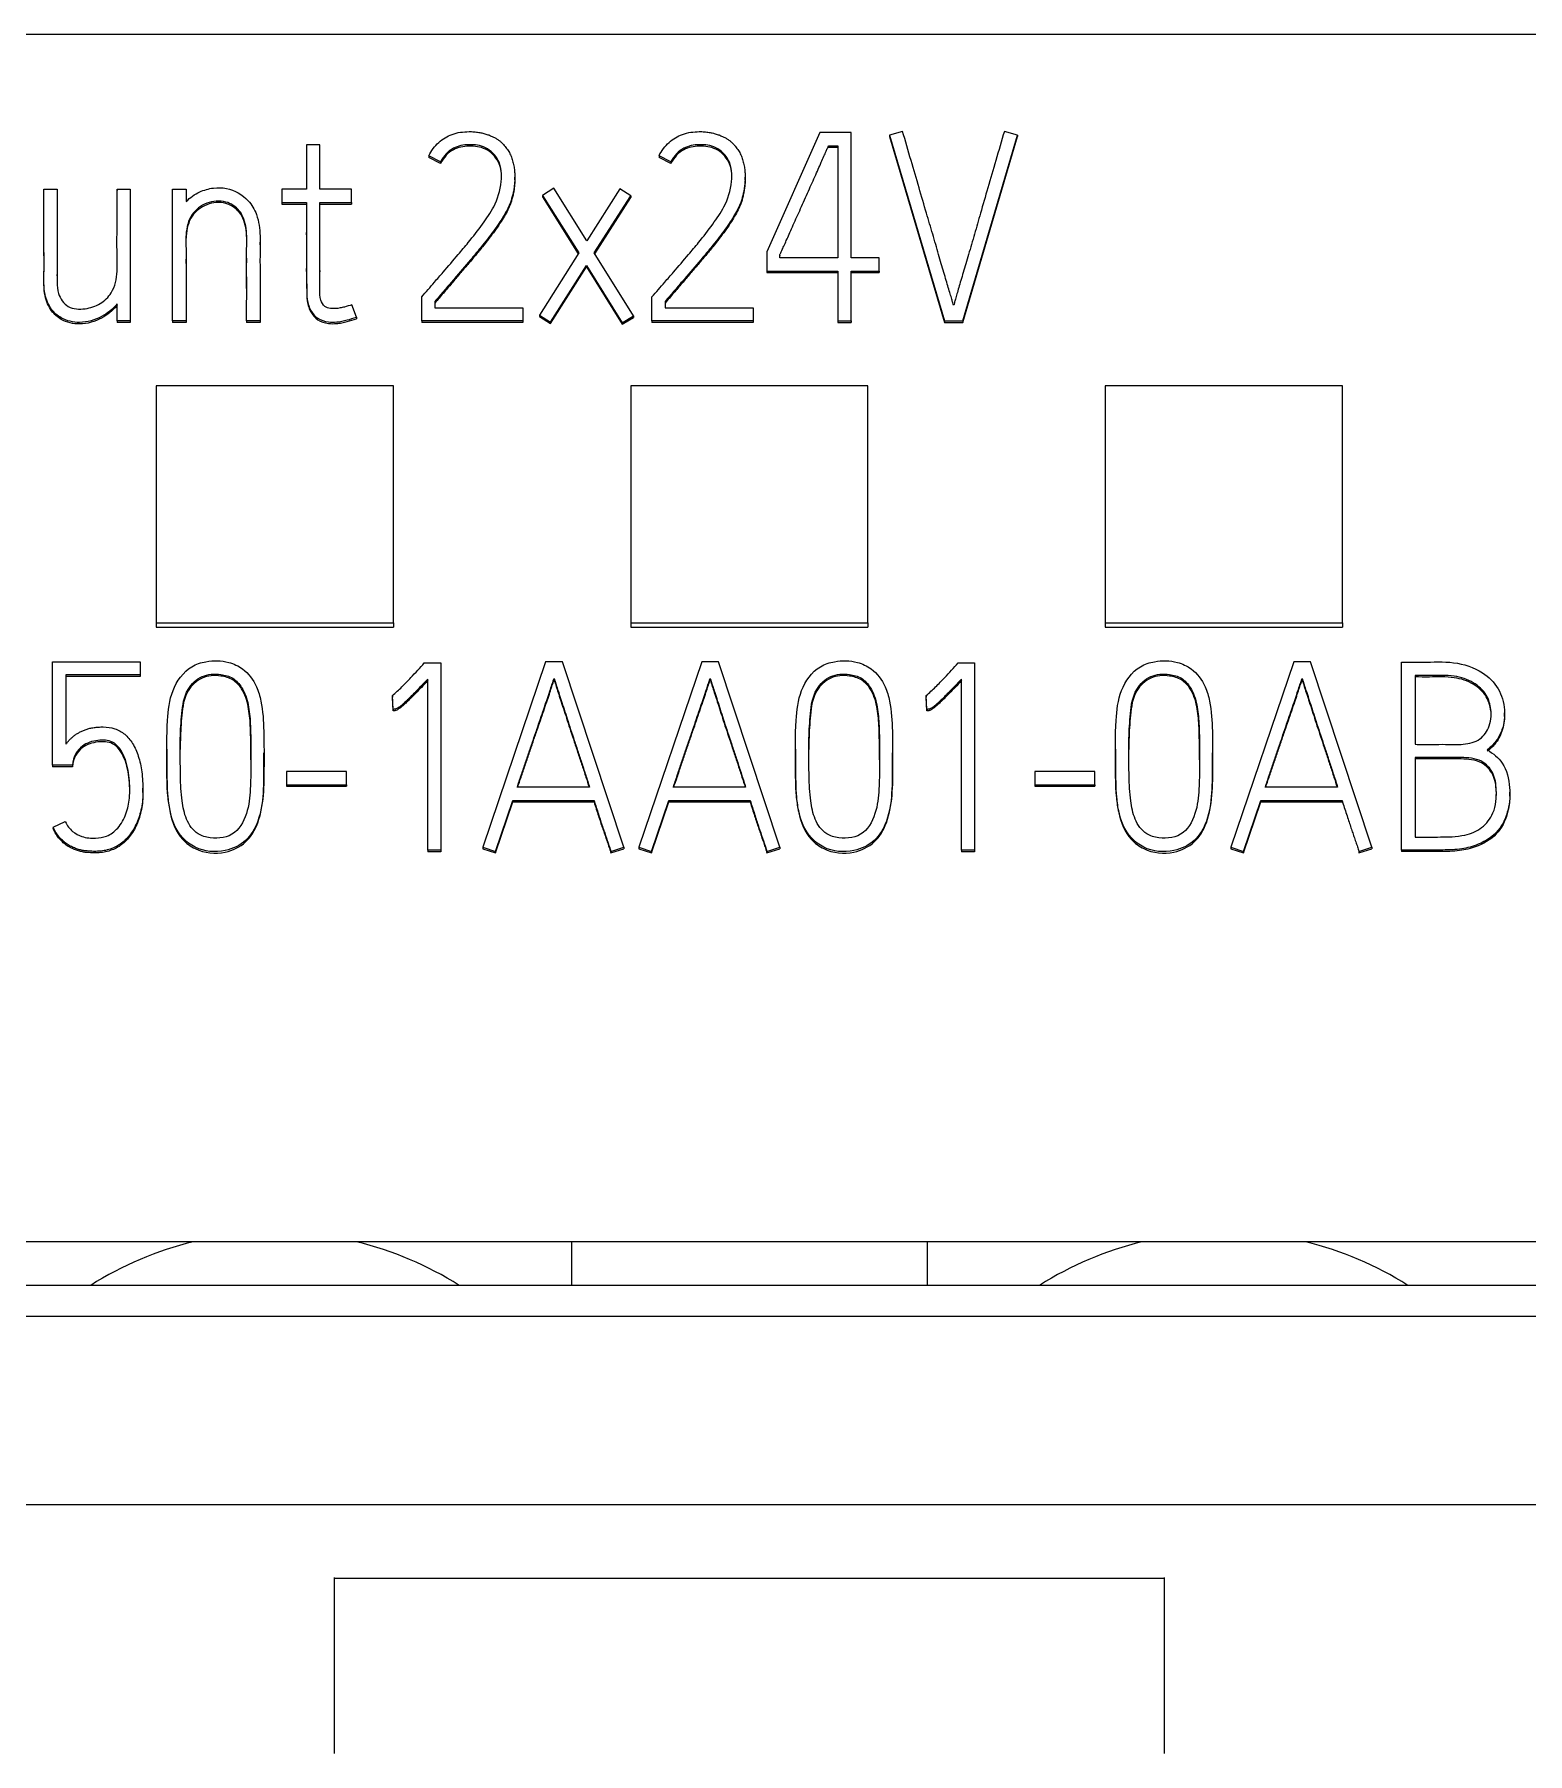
# Model space of a CAD drawing. Header units: millimetres. Extents: x 4134 to 7422, y 1400 to 3585.
# Drawn here: x 6019.22 to 6031.81, y 3358.28 to 3372.78 of the extents above; entities that cross this region are included whole.
import ezdxf

# ---------------------------------------------------------------- set-up
doc = ezdxf.new("R2010")
doc.units = ezdxf.units.MM
doc.layers.add('000-PI-Oprema', color=30, linetype='Continuous', lineweight=5)

# ---------------------------------------------------------------- blocks, each defined once
blk = doc.blocks.new('SIMATIC S7-1500 TM COUNT - 6ES7550-1AA01-0AB0')
at = {"color": 0, "linetype": 'ByBlock', "lineweight": 0}
for p, q in [((29.8, 0), (5, 0)), ((17.995, -0.829), (17.547, -1.833)), ((18.259, -0.829), (17.995, -0.829)), ((18.259, -1.886), (18.259, -0.829)), ((18.692, -0.818), (18.583, -0.849)), ((18.583, -0.849), (18.583, -0.862)), ((18.583, -0.849), (19.045, -2.416)), ((18.583, -0.862), (19.045, -2.429)), ((19.2, -2.416), (19.66, -0.849)), ((19.2, -2.429), (19.66, -0.862)), ((19.66, -0.849), (19.551, -0.818)), ((19.66, -0.849), (19.66, -0.862)), ((13.779, -0.931), (13.668, -0.931)), ((13.668, -0.931), (13.668, -1.307)), ((13.779, -1.307), (13.779, -0.931)), ((18.068, -0.939), (18.146, -0.939)), ((18.068, -0.939), (18.068, -0.952)), ((18.068, -0.952), (18.146, -0.952)), ((18.146, -0.939), (18.146, -1.886)), ((14.797, -1.076), (14.698, -1.025)), ((14.698, -1.025), (14.698, -1.038)), ((14.797, -1.089), (14.698, -1.038)), ((14.797, -1.076), (14.797, -1.089)), ((16.739, -1.076), (16.639, -1.025)), ((16.639, -1.025), (16.639, -1.038)), ((16.739, -1.089), (16.639, -1.038)), ((16.739, -1.076), (16.739, -1.089)), ((11.453, -1.305), (11.564, -1.305)), ((12.07, -1.305), (12.181, -1.305)), ((12.07, -1.305), (12.07, -1.317)), ((12.181, -1.305), (12.181, -2.416)), ((12.538, -1.305), (12.652, -1.305)), ((12.538, -2.416), (12.538, -1.305)), ((12.652, -1.305), (12.652, -1.41)), ((15.423, -1.228), (15.423, -1.205)), ((15.752, -1.298), (15.656, -1.358)), ((16.029, -1.741), (15.752, -1.298)), ((16.309, -1.303), (16.029, -1.741)), ((16.402, -1.362), (16.309, -1.303)), ((17.365, -1.228), (17.365, -1.205)), ((13.459, -1.307), (13.459, -1.419)), ((13.668, -1.307), (13.459, -1.307)), ((13.459, -1.419), (13.459, -1.432)), ((13.459, -1.419), (13.668, -1.419)), ((13.459, -1.432), (13.668, -1.432)), ((14.047, -1.307), (13.779, -1.307)), ((13.779, -1.419), (14.047, -1.419)), ((13.779, -1.432), (14.047, -1.432)), ((14.047, -1.419), (14.047, -1.307)), ((14.047, -1.419), (14.047, -1.432)), ((15.656, -1.358), (15.962, -1.844)), ((15.656, -1.358), (15.656, -1.37)), ((15.656, -1.37), (15.958, -1.85)), ((16.093, -1.844), (16.402, -1.362)), ((16.097, -1.85), (16.402, -1.375)), ((16.402, -1.362), (16.402, -1.375)), ((13.668, -1.527), (13.668, -1.545)), ((13.779, -1.516), (13.779, -1.503)), ((13.668, -1.691), (13.668, -1.671)), ((13.276, -1.776), (13.276, -1.752)), ((13.668, -1.835), (13.668, -1.858)), ((15.962, -1.844), (15.63, -2.368)), ((16.424, -2.375), (16.093, -1.844)), ((17.547, -1.833), (17.547, -1.996)), ((17.658, -1.886), (17.658, -1.857)), ((17.658, -1.87), (17.661, -1.863)), ((12.652, -1.933), (12.652, -1.896)), ((13.161, -1.889), (13.161, -1.926)), ((13.668, -2), (13.668, -1.976)), ((13.779, -1.991), (13.779, -2.004)), ((15.725, -2.427), (16.027, -1.95)), ((15.725, -2.44), (16.027, -1.962)), ((16.027, -1.95), (16.329, -2.432)), ((16.027, -1.95), (16.027, -1.962)), ((16.027, -1.962), (16.329, -2.444)), ((17.547, -1.996), (17.547, -2.009)), ((17.547, -1.996), (18.146, -1.996)), ((17.547, -2.009), (18.146, -2.009)), ((18.146, -1.886), (17.658, -1.886)), ((18.146, -1.996), (18.146, -2.416)), ((18.495, -1.886), (18.259, -1.886)), ((18.259, -1.996), (18.495, -1.996)), ((18.259, -2.416), (18.259, -1.996)), ((18.259, -2.009), (18.495, -2.009)), ((18.495, -1.996), (18.495, -1.886)), ((18.495, -1.996), (18.495, -2.009)), ((13.668, -2.092), (13.668, -2.113)), ((12.07, -2.416), (12.07, -2.273)), ((14.087, -2.386), (14.05, -2.28)), ((14.638, -2.416), (14.638, -2.214)), ((14.749, -2.253), (14.749, -2.306)), ((14.749, -2.306), (15.49, -2.306)), ((15.49, -2.306), (15.49, -2.416)), ((16.579, -2.416), (16.579, -2.214)), ((16.69, -2.253), (16.69, -2.306)), ((16.69, -2.306), (17.432, -2.306)), ((17.432, -2.306), (17.432, -2.416)), ((12.07, -2.416), (12.07, -2.429)), ((12.181, -2.416), (12.07, -2.416)), ((12.181, -2.429), (12.07, -2.429)), ((12.181, -2.416), (12.181, -2.429)), ((12.652, -2.416), (12.538, -2.416)), ((12.538, -2.416), (12.538, -2.429)), ((12.652, -2.429), (12.538, -2.429)), ((12.652, -2.416), (12.652, -2.429)), ((13.275, -2.416), (13.162, -2.416)), ((13.162, -2.416), (13.162, -2.429)), ((13.275, -2.429), (13.162, -2.429)), ((13.275, -2.416), (13.275, -2.429)), ((14.087, -2.386), (14.087, -2.398)), ((15.49, -2.416), (14.638, -2.416)), ((14.638, -2.416), (14.638, -2.429)), ((15.49, -2.429), (14.638, -2.429)), ((15.49, -2.416), (15.49, -2.429)), ((15.63, -2.368), (15.725, -2.427)), ((15.63, -2.368), (15.63, -2.381)), ((15.63, -2.381), (15.725, -2.44)), ((15.725, -2.427), (15.725, -2.44)), ((16.329, -2.432), (16.424, -2.375)), ((16.329, -2.444), (16.424, -2.387)), ((16.329, -2.432), (16.329, -2.444)), ((16.424, -2.375), (16.424, -2.387)), ((16.579, -2.416), (16.579, -2.429)), ((17.432, -2.416), (16.579, -2.416)), ((17.432, -2.429), (16.579, -2.429)), ((17.432, -2.416), (17.432, -2.429)), ((18.146, -2.416), (18.146, -2.429)), ((18.146, -2.416), (18.259, -2.416)), ((18.146, -2.429), (18.259, -2.429)), ((18.259, -2.416), (18.259, -2.429)), ((19.045, -2.416), (19.045, -2.429)), ((19.045, -2.416), (19.2, -2.416)), ((19.045, -2.429), (19.2, -2.429)), ((19.2, -2.416), (19.2, -2.429)), ((12.4, -2.964), (12.4, -4.963)), ((14.4, -2.964), (12.4, -2.964)), ((14.4, -4.963), (14.4, -2.964)), ((16.4, -2.964), (16.4, -4.963)), ((18.4, -2.964), (16.4, -2.964)), ((18.4, -4.963), (18.4, -2.964)), ((20.4, -2.964), (20.4, -4.963)), ((22.4, -2.964), (20.4, -2.964)), ((22.4, -4.963), (22.4, -2.964)), ((12.4, -4.963), (14.4, -4.963)), ((12.4, -4.963), (12.4, -5.001)), ((12.4, -5.001), (14.4, -5.001)), ((14.4, -4.963), (14.4, -5.001)), ((16.4, -4.963), (16.4, -5.001)), ((16.4, -4.963), (18.4, -4.963)), ((16.4, -5.001), (18.4, -5.001)), ((18.4, -4.963), (18.4, -5.001)), ((20.4, -4.963), (20.4, -5.001)), ((20.4, -4.963), (22.4, -4.963)), ((20.4, -5.001), (22.4, -5.001)), ((22.4, -4.963), (22.4, -5.001)), ((11.526, -5.293), (12.265, -5.293)), ((11.526, -6.165), (11.526, -5.293)), ((12.265, -5.293), (12.265, -5.403)), ((14.66, -5.302), (14.8, -5.302)), ((14.8, -5.302), (14.8, -6.882)), ((15.683, -5.291), (15.152, -6.856)), ((15.825, -5.291), (15.683, -5.291)), ((16.342, -6.856), (15.825, -5.291)), ((16.999, -5.291), (16.468, -6.856)), ((17.141, -5.291), (16.999, -5.291)), ((17.658, -6.856), (17.141, -5.291)), ((19.16, -5.302), (19.3, -5.302)), ((19.3, -5.302), (19.3, -6.882)), ((21.99, -5.291), (21.459, -6.856)), ((22.132, -5.291), (21.99, -5.291)), ((22.649, -6.856), (22.132, -5.291)), ((22.9, -6.88), (22.9, -5.295)), ((11.637, -5.403), (11.637, -5.988)), ((12.265, -5.403), (11.637, -5.403)), ((12.265, -5.416), (11.637, -5.416)), ((12.265, -5.403), (12.265, -5.416)), ((14.689, -6.882), (14.689, -5.438)), ((15.754, -5.432), (15.754, -5.444)), ((17.07, -5.432), (17.07, -5.444)), ((19.189, -6.882), (19.189, -5.438)), ((22.061, -5.432), (22.061, -5.444)), ((23.013, -5.407), (23.013, -5.988)), ((14.391, -5.576), (14.391, -5.589)), ((14.398, -5.693), (14.391, -5.576)), ((14.398, -5.706), (14.391, -5.589)), ((18.891, -5.576), (18.891, -5.589)), ((18.898, -5.693), (18.891, -5.576)), ((18.898, -5.706), (18.891, -5.589)), ((14.398, -5.693), (14.398, -5.706)), ((18.898, -5.693), (18.898, -5.706)), ((23.768, -5.754), (23.768, -5.723)), ((12.489, -6.029), (12.489, -6.042)), ((13.308, -6.073), (13.308, -6.06)), ((17.789, -6.029), (17.789, -6.042)), ((18.608, -6.073), (18.608, -6.06)), ((20.487, -6.029), (20.487, -6.042)), ((21.306, -6.073), (21.306, -6.06)), ((11.526, -6.165), (11.526, -6.177)), ((11.695, -6.165), (11.526, -6.165)), ((11.695, -6.177), (11.526, -6.177)), ((11.695, -6.165), (11.695, -6.177)), ((14.005, -6.217), (13.499, -6.217)), ((13.499, -6.217), (13.499, -6.33)), ((14.005, -6.33), (14.005, -6.217)), ((19.806, -6.217), (19.806, -6.33)), ((20.312, -6.217), (19.806, -6.217)), ((20.312, -6.33), (20.312, -6.217)), ((23.013, -6.099), (23.013, -6.77)), ((12.288, -6.395), (12.288, -6.358)), ((13.499, -6.33), (14.005, -6.33)), ((13.499, -6.33), (13.499, -6.342)), ((13.499, -6.342), (14.005, -6.342)), ((14.005, -6.33), (14.005, -6.342)), ((16.053, -6.349), (15.443, -6.349)), ((17.369, -6.349), (16.759, -6.349)), ((19.806, -6.33), (19.806, -6.342)), ((19.806, -6.33), (20.312, -6.33)), ((19.806, -6.342), (20.312, -6.342)), ((20.312, -6.33), (20.312, -6.342)), ((22.36, -6.349), (21.75, -6.349)), ((15.259, -6.891), (15.405, -6.462)), ((15.259, -6.904), (15.405, -6.474)), ((15.405, -6.462), (15.405, -6.474)), ((15.405, -6.462), (16.091, -6.462)), ((15.405, -6.474), (16.091, -6.474)), ((16.091, -6.462), (16.091, -6.474)), ((16.575, -6.891), (16.721, -6.462)), ((16.575, -6.904), (16.721, -6.474)), ((16.721, -6.462), (17.407, -6.462)), ((16.721, -6.462), (16.721, -6.474)), ((16.721, -6.474), (17.407, -6.474)), ((17.407, -6.462), (17.407, -6.474)), ((21.566, -6.891), (21.712, -6.462)), ((21.566, -6.904), (21.712, -6.474)), ((21.712, -6.462), (21.712, -6.474)), ((21.712, -6.462), (22.398, -6.462)), ((21.712, -6.474), (22.398, -6.474)), ((22.398, -6.462), (22.398, -6.474)), ((23.812, -6.425), (23.812, -6.391)), ((11.531, -6.686), (11.633, -6.64)), ((11.531, -6.686), (11.531, -6.699)), ((14.8, -6.882), (14.689, -6.882)), ((14.689, -6.882), (14.689, -6.895)), ((14.8, -6.895), (14.689, -6.895)), ((14.8, -6.882), (14.8, -6.895)), ((15.152, -6.856), (15.152, -6.868)), ((15.152, -6.856), (15.259, -6.891)), ((15.152, -6.868), (15.259, -6.904)), ((15.259, -6.891), (15.259, -6.904)), ((16.233, -6.891), (16.342, -6.856)), ((16.233, -6.904), (16.342, -6.868)), ((16.233, -6.891), (16.233, -6.904)), ((16.342, -6.856), (16.342, -6.868)), ((16.468, -6.856), (16.468, -6.868)), ((16.468, -6.856), (16.575, -6.891)), ((16.468, -6.868), (16.575, -6.904)), ((16.575, -6.891), (16.575, -6.904)), ((17.549, -6.891), (17.658, -6.856)), ((17.549, -6.904), (17.658, -6.868)), ((17.549, -6.891), (17.549, -6.904)), ((17.658, -6.856), (17.658, -6.868)), ((19.189, -6.882), (19.189, -6.895)), ((19.3, -6.882), (19.189, -6.882)), ((19.3, -6.895), (19.189, -6.895)), ((19.3, -6.882), (19.3, -6.895)), ((21.459, -6.856), (21.459, -6.868)), ((21.459, -6.856), (21.566, -6.891)), ((21.459, -6.868), (21.566, -6.904)), ((21.566, -6.891), (21.566, -6.904)), ((22.538, -6.896), (22.54, -6.904)), ((22.54, -6.891), (22.649, -6.856)), ((22.54, -6.904), (22.649, -6.868)), ((22.54, -6.891), (22.54, -6.904)), ((22.649, -6.856), (22.649, -6.868)), ((22.9, -6.88), (22.9, -6.893)), ((29.8, -10.183), (5, -10.183)), ((15.9, -10.183), (15.9, -10.551)), ((18.9, -10.183), (18.9, -10.551)), ((29.9, -10.551), (4.9, -10.551)), ((29.9, -10.815), (4.9, -10.815)), ((5.9, -12.4), (28.9, -12.4)), ((20.9, -13.022), (13.9, -13.022))]:
    blk.add_line(p, q, dxfattribs=at)
for centre, start, end in [((13.4, -13), 103.753, 122.3801), ((13.4, -13), 57.6199, 76.247), ((21.4, -13), 103.753, 122.3801), ((21.4, -13), 57.6199, 76.247)]:
    blk.add_arc(centre, 2.9, start, end, dxfattribs=at)
for points, knots in [([(14.698, -1.025), (14.717, -0.982), (14.773, -0.907), (14.895, -0.833), (15.003, -0.819), (15.079, -0.821), (15.118, -0.826), (15.154, -0.833), (15.187, -0.843), (15.217, -0.854), (15.244, -0.866), (15.269, -0.88), (15.291, -0.895), (15.31, -0.911), (15.327, -0.928), (15.341, -0.945), (15.359, -0.967), (15.378, -0.997), (15.396, -1.036), (15.408, -1.077), (15.417, -1.119), (15.422, -1.161), (15.424, -1.202), (15.422, -1.241), (15.419, -1.279), (15.414, -1.316), (15.406, -1.351), (15.397, -1.385), (15.383, -1.424), (15.364, -1.47), (15.334, -1.525), (15.297, -1.583), (15.253, -1.645), (15.204, -1.712), (15.149, -1.781), (15.09, -1.853), (15.027, -1.929), (14.96, -2.007), (14.891, -2.087), (14.82, -2.17), (14.773, -2.225), (14.749, -2.253)], [0, 0, 0, 0, 0.061339, 0.118477, 0.180647, 0.199061, 0.216082, 0.231833, 0.246526, 0.260308, 0.273254, 0.285426, 0.29689, 0.307753, 0.31802, 0.327627, 0.336606, 0.355189, 0.37361, 0.392165, 0.410785, 0.42927, 0.447741, 0.464235, 0.480574, 0.496814, 0.51268, 0.527892, 0.542508, 0.566365, 0.593275, 0.623397, 0.656474, 0.692185, 0.730563, 0.771282, 0.814001, 0.858722, 0.904903, 0.951996, 1, 1, 1, 1]), ([(16.639, -1.025), (16.659, -0.982), (16.715, -0.907), (16.837, -0.833), (16.945, -0.819), (17.02, -0.821), (17.06, -0.826), (17.096, -0.833), (17.129, -0.843), (17.159, -0.854), (17.186, -0.866), (17.211, -0.88), (17.233, -0.895), (17.252, -0.911), (17.268, -0.928), (17.283, -0.945), (17.301, -0.967), (17.32, -0.997), (17.338, -1.036), (17.35, -1.077), (17.359, -1.119), (17.364, -1.161), (17.365, -1.202), (17.364, -1.241), (17.361, -1.279), (17.355, -1.316), (17.348, -1.351), (17.339, -1.385), (17.325, -1.424), (17.305, -1.47), (17.276, -1.525), (17.239, -1.583), (17.195, -1.645), (17.146, -1.712), (17.091, -1.781), (17.032, -1.853), (16.968, -1.929), (16.902, -2.007), (16.832, -2.087), (16.762, -2.17), (16.714, -2.225), (16.69, -2.253)], [0, 0, 0, 0, 0.061339, 0.118477, 0.180647, 0.199061, 0.216082, 0.231833, 0.246526, 0.260308, 0.273254, 0.285426, 0.29689, 0.307753, 0.31802, 0.327627, 0.336606, 0.355189, 0.37361, 0.392165, 0.410785, 0.42927, 0.447741, 0.464235, 0.480574, 0.496814, 0.51268, 0.527892, 0.542508, 0.566365, 0.593275, 0.623397, 0.656474, 0.692185, 0.730563, 0.771282, 0.814001, 0.858722, 0.904903, 0.951996, 1, 1, 1, 1]), ([(19.123, -2.284), (19.12, -2.278), (19.115, -2.261), (19.106, -2.229), (19.093, -2.186), (19.077, -2.134), (19.059, -2.073), (19.04, -2.006), (19.018, -1.933), (18.996, -1.854), (18.971, -1.77), (18.946, -1.684), (18.92, -1.597), (18.881, -1.467), (18.83, -1.289), (18.762, -1.059), (18.716, -0.9), (18.692, -0.818)], [0, 0, 0, 0, 0.013272, 0.034859, 0.06476, 0.101229, 0.142516, 0.188621, 0.238884, 0.292645, 0.349905, 0.409112, 0.468717, 0.528719, 0.675164, 0.832258, 1, 1, 1, 1]), ([(19.551, -0.818), (19.526, -0.9), (19.48, -1.059), (19.412, -1.289), (19.361, -1.467), (19.324, -1.597), (19.299, -1.684), (19.274, -1.771), (19.249, -1.854), (19.226, -1.933), (19.204, -2.006), (19.184, -2.073), (19.166, -2.134), (19.151, -2.186), (19.139, -2.229), (19.13, -2.261), (19.125, -2.278), (19.123, -2.284)], [0, 0, 0, 0, 0.167989, 0.325145, 0.471471, 0.531274, 0.590769, 0.649955, 0.70726, 0.76111, 0.811506, 0.857719, 0.899023, 0.935417, 0.96522, 0.986746, 1, 1, 1, 1]), ([(14.638, -2.214), (14.674, -2.173), (14.734, -2.103), (14.837, -1.985), (14.932, -1.873), (15.045, -1.74), (15.147, -1.607), (15.261, -1.444), (15.319, -1.259), (15.307, -1.064), (15.185, -0.943), (15.039, -0.923), (14.89, -0.951), (14.825, -1.023), (14.797, -1.076)], [0, 0, 0, 0, 0.083572, 0.141247, 0.239892, 0.307909, 0.40813, 0.496794, 0.6101, 0.701873, 0.779925, 0.851225, 0.919222, 1, 1, 1, 1]), ([(15.311, -1.206), (15.311, -1.161), (15.295, -1.065), (15.185, -0.955), (15.039, -0.935), (14.89, -0.964), (14.825, -1.036), (14.797, -1.089)], [0, 0, 0, 0, 0.185098, 0.398445, 0.593338, 0.779202, 1, 1, 1, 1]), ([(16.579, -2.214), (16.615, -2.173), (16.676, -2.103), (16.779, -1.985), (16.874, -1.873), (16.987, -1.74), (17.088, -1.607), (17.203, -1.444), (17.261, -1.259), (17.249, -1.064), (17.127, -0.943), (16.981, -0.923), (16.832, -0.951), (16.767, -1.023), (16.739, -1.076)], [0, 0, 0, 0, 0.083572, 0.141247, 0.239892, 0.307909, 0.40813, 0.496794, 0.6101, 0.701873, 0.779925, 0.851225, 0.919222, 1, 1, 1, 1]), ([(17.253, -1.206), (17.253, -1.161), (17.237, -1.065), (17.127, -0.955), (16.981, -0.935), (16.832, -0.964), (16.767, -1.036), (16.739, -1.089)], [0, 0, 0, 0, 0.185098, 0.398445, 0.593338, 0.779202, 1, 1, 1, 1]), ([(17.658, -1.857), (17.659, -1.854), (17.665, -1.843), (17.675, -1.819), (17.692, -1.783), (17.713, -1.737), (17.737, -1.683), (17.764, -1.622), (17.794, -1.556), (17.825, -1.486), (17.858, -1.414), (17.89, -1.341), (17.922, -1.269), (17.952, -1.202), (17.98, -1.139), (18.006, -1.081), (18.028, -1.031), (18.046, -0.99), (18.059, -0.96), (18.066, -0.945), (18.068, -0.939)], [0, 0, 0, 0, 0.010734, 0.036404, 0.077011, 0.128795, 0.187998, 0.254619, 0.326966, 0.403344, 0.483752, 0.564544, 0.642072, 0.716335, 0.785641, 0.848294, 0.904294, 0.950045, 0.981947, 1, 1, 1, 1]), ([(12.07, -2.273), (12.031, -2.319), (11.94, -2.393), (11.765, -2.445), (11.608, -2.409), (11.504, -2.317), (11.448, -2.178), (11.455, -2.007), (11.453, -1.812), (11.453, -1.578), (11.453, -1.405), (11.453, -1.305)], [0, 0, 0, 0, 0.10186, 0.21728, 0.313368, 0.378187, 0.462042, 0.575788, 0.684623, 0.818574, 1, 1, 1, 1]), ([(11.564, -1.305), (11.564, -1.365), (11.564, -1.496), (11.564, -1.701), (11.565, -1.903), (11.562, -2.066), (11.569, -2.2), (11.649, -2.316), (11.8, -2.322), (11.93, -2.281), (12.045, -2.171), (12.075, -2.013), (12.067, -1.811), (12.071, -1.579), (12.07, -1.395), (12.07, -1.305)], [0, 0, 0, 0, 0.07798, 0.170504, 0.267871, 0.341009, 0.382547, 0.441814, 0.50304, 0.560686, 0.617599, 0.69911, 0.760113, 0.882043, 1, 1, 1, 1]), ([(12.652, -1.41), (12.686, -1.376), (12.756, -1.326), (12.878, -1.291), (13.027, -1.294), (13.169, -1.376), (13.261, -1.531), (13.278, -1.684), (13.274, -1.849), (13.275, -2.004), (13.275, -2.199), (13.275, -2.334), (13.275, -2.416)], [0, 0, 0, 0, 0.086901, 0.161017, 0.228665, 0.358234, 0.441554, 0.556102, 0.637714, 0.749752, 0.845786, 1, 1, 1, 1]), ([(15.423, -1.216), (15.423, -1.216), (15.423, -1.229), (15.422, -1.254), (15.419, -1.292), (15.414, -1.328), (15.406, -1.364), (15.397, -1.398), (15.383, -1.437), (15.364, -1.483), (15.334, -1.537), (15.297, -1.596), (15.253, -1.658), (15.204, -1.724), (15.149, -1.793), (15.09, -1.866), (15.027, -1.941), (14.96, -2.019), (14.891, -2.1), (14.82, -2.182), (14.773, -2.238), (14.749, -2.266)], [0, 0, 0, 0, 0.000351, 0.030208, 0.059783, 0.089178, 0.117897, 0.145433, 0.17189, 0.215074, 0.263783, 0.318309, 0.378181, 0.442821, 0.512289, 0.585996, 0.663321, 0.744272, 0.827864, 0.913107, 1, 1, 1, 1]), ([(17.365, -1.216), (17.365, -1.216), (17.365, -1.229), (17.364, -1.254), (17.361, -1.292), (17.355, -1.328), (17.348, -1.364), (17.339, -1.398), (17.325, -1.437), (17.305, -1.483), (17.276, -1.537), (17.239, -1.596), (17.195, -1.658), (17.146, -1.724), (17.091, -1.793), (17.032, -1.866), (16.968, -1.941), (16.902, -2.019), (16.832, -2.1), (16.762, -2.182), (16.714, -2.238), (16.69, -2.266)], [0, 0, 0, 0, 0.000351, 0.030208, 0.059783, 0.089178, 0.117897, 0.145433, 0.17189, 0.215074, 0.263783, 0.318309, 0.378181, 0.442821, 0.512289, 0.585996, 0.663321, 0.744272, 0.827864, 0.913107, 1, 1, 1, 1]), ([(13.162, -2.416), (13.162, -2.362), (13.162, -2.243), (13.163, -2.039), (13.159, -1.834), (13.168, -1.641), (13.12, -1.484), (12.982, -1.395), (12.822, -1.41), (12.682, -1.515), (12.645, -1.675), (12.654, -1.853), (12.651, -2.043), (12.652, -2.242), (12.652, -2.363), (12.652, -2.416)], [0, 0, 0, 0, 0.071443, 0.156032, 0.265943, 0.339941, 0.410094, 0.468347, 0.537883, 0.605886, 0.682174, 0.740487, 0.841087, 0.930164, 1, 1, 1, 1]), ([(13.163, -1.742), (13.163, -1.711), (13.16, -1.627), (13.12, -1.497), (12.982, -1.407), (12.822, -1.423), (12.682, -1.527), (12.652, -1.66), (12.65, -1.737), (12.65, -1.754)], [0, 0, 0, 0, 0.098649, 0.27158, 0.415175, 0.586586, 0.754217, 0.94227, 1, 1, 1, 1]), ([(13.668, -1.419), (13.668, -1.473), (13.668, -1.575), (13.668, -1.736), (13.668, -1.889), (13.668, -2.027), (13.668, -2.138), (13.669, -2.239), (13.696, -2.332), (13.762, -2.403), (13.843, -2.429), (13.912, -2.428), (13.966, -2.42), (14.021, -2.407), (14.062, -2.394), (14.087, -2.386)], [0, 0, 0, 0, 0.120742, 0.229561, 0.360992, 0.465572, 0.539061, 0.61108, 0.691736, 0.75004, 0.820096, 0.872875, 0.904429, 0.940495, 1, 1, 1, 1]), ([(14.05, -2.28), (14.029, -2.288), (13.996, -2.298), (13.936, -2.311), (13.879, -2.318), (13.814, -2.297), (13.778, -2.234), (13.779, -2.146), (13.779, -2.035), (13.779, -1.912), (13.779, -1.747), (13.779, -1.584), (13.779, -1.461), (13.779, -1.419)], [0, 0, 0, 0, 0.059018, 0.091154, 0.164458, 0.208265, 0.264572, 0.342844, 0.443371, 0.562606, 0.671422, 0.887866, 1, 1, 1, 1]), ([(12.07, -2.286), (12.031, -2.331), (11.94, -2.406), (11.765, -2.458), (11.608, -2.422), (11.504, -2.329), (11.448, -2.19), (11.455, -2.02), (11.453, -1.853), (11.453, -1.748), (11.453, -1.703)], [0, 0, 0, 0, 0.13295, 0.283598, 0.409013, 0.493616, 0.603065, 0.751528, 0.893581, 1, 1, 1, 1]), ([(11.564, -1.85), (11.564, -1.878), (11.564, -1.941), (11.563, -2.004), (11.563, -2.038)], [0, 0, 0, 0, 0.451361, 1, 1, 1, 1]), ([(13.162, -2.144), (13.162, -2.12), (13.162, -2.043), (13.161, -1.966), (13.161, -1.914)], [0, 0, 0, 0, 0.314562, 1, 1, 1, 1]), ([(13.668, -2.113), (13.668, -2.126), (13.668, -2.171), (13.669, -2.252), (13.696, -2.344), (13.762, -2.416), (13.843, -2.441), (13.912, -2.441), (13.966, -2.433), (14.021, -2.42), (14.062, -2.407), (14.087, -2.398)], [0, 0, 0, 0, 0.058347, 0.205476, 0.370247, 0.489357, 0.632474, 0.740296, 0.804759, 0.878437, 1, 1, 1, 1]), ([(12.819, -5.291), (12.777, -5.298), (12.653, -5.339), (12.519, -5.531), (12.486, -5.829), (12.49, -6.125), (12.49, -6.38), (12.519, -6.59), (12.58, -6.755), (12.761, -6.89), (12.964, -6.908), (13.167, -6.813), (13.277, -6.62), (13.309, -6.386), (13.308, -6.132), (13.309, -5.877), (13.297, -5.665), (13.245, -5.479), (13.153, -5.354), (12.993, -5.281), (12.883, -5.279), (12.819, -5.291)], [0, 0, 0, 0, 0.03125, 0.09375, 0.15625, 0.25, 0.3125, 0.34375, 0.40625, 0.4375, 0.5, 0.546875, 0.59375, 0.65625, 0.71875, 0.78125, 0.84375, 0.875, 0.921875, 0.953125, 1, 1, 1, 1]), ([(14.391, -5.576), (14.418, -5.553), (14.472, -5.504), (14.56, -5.411), (14.623, -5.343), (14.66, -5.302)], [0, 0, 0, 0, 0.279977, 0.567875, 1, 1, 1, 1]), ([(18.119, -5.291), (18.077, -5.298), (17.953, -5.339), (17.819, -5.531), (17.786, -5.829), (17.79, -6.125), (17.79, -6.38), (17.819, -6.59), (17.88, -6.755), (18.061, -6.89), (18.264, -6.908), (18.467, -6.813), (18.577, -6.62), (18.609, -6.386), (18.608, -6.132), (18.609, -5.877), (18.597, -5.665), (18.545, -5.479), (18.453, -5.354), (18.293, -5.281), (18.183, -5.279), (18.119, -5.291)], [0, 0, 0, 0, 0.03125, 0.09375, 0.15625, 0.25, 0.3125, 0.34375, 0.40625, 0.4375, 0.5, 0.546875, 0.59375, 0.65625, 0.71875, 0.78125, 0.84375, 0.875, 0.921875, 0.953125, 1, 1, 1, 1]), ([(18.891, -5.576), (18.918, -5.553), (18.972, -5.504), (19.06, -5.411), (19.123, -5.343), (19.16, -5.302)], [0, 0, 0, 0, 0.279977, 0.567875, 1, 1, 1, 1]), ([(20.817, -5.291), (20.775, -5.298), (20.651, -5.339), (20.516, -5.531), (20.484, -5.829), (20.488, -6.125), (20.488, -6.38), (20.517, -6.59), (20.578, -6.755), (20.759, -6.89), (20.962, -6.908), (21.165, -6.813), (21.275, -6.62), (21.306, -6.386), (21.306, -6.132), (21.307, -5.877), (21.295, -5.665), (21.243, -5.479), (21.151, -5.354), (20.991, -5.281), (20.881, -5.279), (20.817, -5.291)], [0, 0, 0, 0, 0.03125, 0.09375, 0.15625, 0.25, 0.3125, 0.34375, 0.40625, 0.4375, 0.5, 0.546875, 0.59375, 0.65625, 0.71875, 0.78125, 0.84375, 0.875, 0.921875, 0.953125, 1, 1, 1, 1]), ([(22.9, -5.295), (22.959, -5.295), (23.105, -5.297), (23.338, -5.284), (23.572, -5.356), (23.727, -5.511), (23.778, -5.691), (23.76, -5.854), (23.697, -5.968), (23.645, -6.016), (23.621, -6.035)], [0, 0, 0, 0, 0.121799, 0.300471, 0.478612, 0.608153, 0.736749, 0.853072, 0.938599, 1, 1, 1, 1]), ([(13.045, -5.431), (13.015, -5.413), (12.927, -5.39), (12.781, -5.398), (12.639, -5.532), (12.613, -5.731), (12.6, -5.937), (12.603, -6.115), (12.603, -6.29), (12.612, -6.449), (12.645, -6.621), (12.729, -6.746), (12.889, -6.791), (13.081, -6.764), (13.182, -6.543), (13.198, -6.306), (13.198, -6.058), (13.196, -5.83), (13.181, -5.655), (13.137, -5.519), (13.075, -5.45), (13.045, -5.431)], [0, 0, 0, 0, 0.03125, 0.078125, 0.125, 0.1875, 0.25, 0.3125, 0.34375, 0.40625, 0.453125, 0.5, 0.53125, 0.59375, 0.65625, 0.71875, 0.8125, 0.875, 0.921875, 0.96875, 1, 1, 1, 1]), ([(13.045, -5.444), (13.015, -5.426), (12.927, -5.403), (12.781, -5.411), (12.639, -5.545), (12.613, -5.744), (12.603, -5.907), (12.602, -6.004), (12.602, -6.031)], [0, 0, 0, 0, 0.114194, 0.285486, 0.456777, 0.685166, 0.913555, 1, 1, 1, 1]), ([(13.197, -6.118), (13.197, -6.091), (13.197, -5.993), (13.196, -5.843), (13.181, -5.667), (13.137, -5.532), (13.075, -5.463), (13.045, -5.444)], [0, 0, 0, 0, 0.115044, 0.410029, 0.631268, 0.852507, 1, 1, 1, 1]), ([(14.689, -5.438), (14.671, -5.457), (14.638, -5.492), (14.591, -5.541), (14.552, -5.58), (14.519, -5.612), (14.492, -5.638), (14.469, -5.658), (14.45, -5.673), (14.435, -5.683), (14.422, -5.689), (14.413, -5.691), (14.405, -5.693), (14.4, -5.693), (14.398, -5.693)], [0, 0, 0, 0, 0.200504, 0.370797, 0.510902, 0.6264, 0.722885, 0.800448, 0.861213, 0.907383, 0.939504, 0.963232, 0.983337, 1, 1, 1, 1]), ([(14.689, -5.451), (14.671, -5.47), (14.638, -5.505), (14.591, -5.553), (14.552, -5.593), (14.519, -5.625), (14.492, -5.651), (14.469, -5.671), (14.45, -5.686), (14.435, -5.696), (14.422, -5.702), (14.413, -5.704), (14.405, -5.706), (14.4, -5.706), (14.398, -5.706)], [0, 0, 0, 0, 0.200504, 0.370797, 0.510902, 0.6264, 0.722885, 0.800448, 0.861213, 0.907383, 0.939504, 0.963232, 0.983337, 1, 1, 1, 1]), ([(15.443, -6.349), (15.454, -6.317), (15.476, -6.252), (15.509, -6.153), (15.543, -6.054), (15.576, -5.957), (15.608, -5.864), (15.638, -5.776), (15.666, -5.695), (15.691, -5.62), (15.713, -5.555), (15.731, -5.502), (15.744, -5.462), (15.751, -5.44), (15.754, -5.432)], [0, 0, 0, 0, 0.106118, 0.213594, 0.322428, 0.429305, 0.530911, 0.627246, 0.716632, 0.797389, 0.869519, 0.929228, 0.972722, 1, 1, 1, 1]), ([(15.447, -6.349), (15.457, -6.321), (15.478, -6.26), (15.509, -6.166), (15.543, -6.067), (15.576, -5.97), (15.608, -5.876), (15.638, -5.789), (15.666, -5.707), (15.691, -5.633), (15.713, -5.568), (15.731, -5.514), (15.744, -5.474), (15.751, -5.453), (15.754, -5.444)], [0, 0, 0, 0, 0.09357, 0.202554, 0.312916, 0.421294, 0.524326, 0.622014, 0.712654, 0.794544, 0.867687, 0.928234, 0.972339, 1, 1, 1, 1]), ([(15.754, -5.432), (15.757, -5.44), (15.764, -5.462), (15.777, -5.502), (15.794, -5.555), (15.815, -5.62), (15.839, -5.695), (15.866, -5.776), (15.894, -5.864), (15.925, -5.957), (15.957, -6.054), (15.99, -6.153), (16.022, -6.252), (16.043, -6.317), (16.053, -6.349)], [0, 0, 0, 0, 0.027336, 0.070868, 0.130595, 0.202708, 0.283396, 0.372662, 0.4689, 0.570509, 0.677489, 0.786433, 0.893936, 1, 1, 1, 1]), ([(15.754, -5.444), (15.757, -5.453), (15.764, -5.474), (15.777, -5.514), (15.794, -5.568), (15.815, -5.633), (15.839, -5.707), (15.866, -5.789), (15.894, -5.876), (15.925, -5.97), (15.957, -6.067), (15.99, -6.166), (16.021, -6.26), (16.04, -6.321), (16.049, -6.349)], [0, 0, 0, 0, 0.02772, 0.071862, 0.132428, 0.205553, 0.287375, 0.377893, 0.475483, 0.578518, 0.686999, 0.797473, 0.906485, 1, 1, 1, 1]), ([(16.759, -6.349), (16.77, -6.317), (16.792, -6.252), (16.825, -6.153), (16.859, -6.054), (16.892, -5.957), (16.924, -5.864), (16.954, -5.776), (16.982, -5.695), (17.007, -5.62), (17.029, -5.555), (17.046, -5.502), (17.06, -5.462), (17.067, -5.44), (17.07, -5.432)], [0, 0, 0, 0, 0.106118, 0.213594, 0.322428, 0.429305, 0.530911, 0.627246, 0.716632, 0.797389, 0.869519, 0.929228, 0.972722, 1, 1, 1, 1]), ([(16.763, -6.349), (16.773, -6.321), (16.794, -6.26), (16.825, -6.166), (16.859, -6.067), (16.892, -5.97), (16.924, -5.876), (16.954, -5.789), (16.982, -5.707), (17.007, -5.633), (17.029, -5.568), (17.046, -5.514), (17.06, -5.474), (17.067, -5.453), (17.07, -5.444)], [0, 0, 0, 0, 0.09357, 0.202554, 0.312916, 0.421294, 0.524326, 0.622014, 0.712654, 0.794544, 0.867687, 0.928234, 0.972339, 1, 1, 1, 1]), ([(17.07, -5.432), (17.073, -5.44), (17.08, -5.462), (17.093, -5.502), (17.11, -5.555), (17.131, -5.62), (17.155, -5.695), (17.181, -5.776), (17.21, -5.864), (17.241, -5.957), (17.273, -6.054), (17.306, -6.153), (17.338, -6.252), (17.359, -6.317), (17.369, -6.349)], [0, 0, 0, 0, 0.027336, 0.070868, 0.130595, 0.202708, 0.283396, 0.372662, 0.4689, 0.570509, 0.677489, 0.786433, 0.893936, 1, 1, 1, 1]), ([(17.07, -5.444), (17.073, -5.453), (17.08, -5.474), (17.093, -5.514), (17.11, -5.568), (17.131, -5.633), (17.155, -5.707), (17.181, -5.789), (17.21, -5.876), (17.241, -5.97), (17.273, -6.067), (17.306, -6.166), (17.337, -6.26), (17.356, -6.321), (17.365, -6.349)], [0, 0, 0, 0, 0.02772, 0.071862, 0.132428, 0.205553, 0.287375, 0.377893, 0.475483, 0.578518, 0.686999, 0.797473, 0.906485, 1, 1, 1, 1]), ([(18.345, -5.431), (18.315, -5.413), (18.227, -5.39), (18.081, -5.398), (17.939, -5.532), (17.913, -5.731), (17.9, -5.937), (17.903, -6.115), (17.903, -6.29), (17.912, -6.449), (17.945, -6.621), (18.029, -6.746), (18.189, -6.791), (18.381, -6.764), (18.482, -6.543), (18.498, -6.306), (18.498, -6.058), (18.496, -5.83), (18.481, -5.655), (18.437, -5.519), (18.375, -5.45), (18.345, -5.431)], [0, 0, 0, 0, 0.03125, 0.078125, 0.125, 0.1875, 0.25, 0.3125, 0.34375, 0.40625, 0.453125, 0.5, 0.53125, 0.59375, 0.65625, 0.71875, 0.8125, 0.875, 0.921875, 0.96875, 1, 1, 1, 1]), ([(18.345, -5.444), (18.315, -5.426), (18.227, -5.403), (18.081, -5.411), (17.939, -5.545), (17.913, -5.744), (17.903, -5.907), (17.902, -6.004), (17.902, -6.031)], [0, 0, 0, 0, 0.114194, 0.285486, 0.456777, 0.685166, 0.913555, 1, 1, 1, 1]), ([(18.497, -6.118), (18.497, -6.091), (18.497, -5.993), (18.496, -5.843), (18.481, -5.667), (18.437, -5.532), (18.375, -5.463), (18.345, -5.444)], [0, 0, 0, 0, 0.115044, 0.410029, 0.631268, 0.852507, 1, 1, 1, 1]), ([(19.189, -5.438), (19.171, -5.457), (19.138, -5.492), (19.091, -5.541), (19.052, -5.58), (19.019, -5.612), (18.992, -5.638), (18.969, -5.658), (18.95, -5.673), (18.935, -5.683), (18.922, -5.689), (18.913, -5.691), (18.905, -5.693), (18.9, -5.693), (18.898, -5.693)], [0, 0, 0, 0, 0.200504, 0.370797, 0.510902, 0.6264, 0.722885, 0.800448, 0.861213, 0.907383, 0.939504, 0.963232, 0.983337, 1, 1, 1, 1]), ([(19.189, -5.451), (19.171, -5.47), (19.138, -5.505), (19.091, -5.553), (19.052, -5.593), (19.019, -5.625), (18.992, -5.651), (18.969, -5.671), (18.95, -5.686), (18.935, -5.696), (18.922, -5.702), (18.913, -5.704), (18.905, -5.706), (18.9, -5.706), (18.898, -5.706)], [0, 0, 0, 0, 0.200504, 0.370797, 0.510902, 0.6264, 0.722885, 0.800448, 0.861213, 0.907383, 0.939504, 0.963232, 0.983337, 1, 1, 1, 1]), ([(21.043, -5.431), (21.013, -5.413), (20.925, -5.39), (20.779, -5.398), (20.637, -5.532), (20.611, -5.731), (20.598, -5.937), (20.601, -6.115), (20.601, -6.29), (20.61, -6.449), (20.643, -6.621), (20.727, -6.746), (20.887, -6.791), (21.079, -6.764), (21.18, -6.543), (21.196, -6.306), (21.196, -6.058), (21.194, -5.83), (21.178, -5.655), (21.135, -5.519), (21.073, -5.45), (21.043, -5.431)], [0, 0, 0, 0, 0.03125, 0.078125, 0.125, 0.1875, 0.25, 0.3125, 0.34375, 0.40625, 0.453125, 0.5, 0.53125, 0.59375, 0.65625, 0.71875, 0.8125, 0.875, 0.921875, 0.96875, 1, 1, 1, 1]), ([(21.043, -5.444), (21.013, -5.426), (20.925, -5.403), (20.779, -5.411), (20.637, -5.545), (20.611, -5.744), (20.601, -5.907), (20.6, -6.004), (20.6, -6.031)], [0, 0, 0, 0, 0.114194, 0.285486, 0.456777, 0.685166, 0.913555, 1, 1, 1, 1]), ([(21.195, -6.118), (21.195, -6.091), (21.195, -5.993), (21.194, -5.843), (21.178, -5.667), (21.135, -5.532), (21.073, -5.463), (21.043, -5.444)], [0, 0, 0, 0, 0.115044, 0.410029, 0.631268, 0.852507, 1, 1, 1, 1]), ([(21.75, -6.349), (21.761, -6.317), (21.783, -6.252), (21.816, -6.153), (21.85, -6.054), (21.883, -5.957), (21.914, -5.864), (21.945, -5.776), (21.973, -5.695), (21.998, -5.62), (22.019, -5.555), (22.037, -5.502), (22.051, -5.462), (22.058, -5.44), (22.061, -5.432)], [0, 0, 0, 0, 0.106118, 0.213594, 0.322428, 0.429305, 0.530911, 0.627246, 0.716632, 0.797389, 0.869519, 0.929228, 0.972722, 1, 1, 1, 1]), ([(21.754, -6.349), (21.764, -6.321), (21.784, -6.26), (21.816, -6.166), (21.85, -6.067), (21.883, -5.97), (21.914, -5.876), (21.945, -5.789), (21.973, -5.707), (21.998, -5.633), (22.019, -5.568), (22.037, -5.514), (22.051, -5.474), (22.058, -5.453), (22.061, -5.444)], [0, 0, 0, 0, 0.09357, 0.202554, 0.312916, 0.421294, 0.524326, 0.622014, 0.712654, 0.794544, 0.867687, 0.928234, 0.972339, 1, 1, 1, 1]), ([(22.061, -5.432), (22.063, -5.44), (22.071, -5.462), (22.083, -5.502), (22.101, -5.555), (22.122, -5.62), (22.146, -5.695), (22.172, -5.776), (22.201, -5.864), (22.232, -5.957), (22.264, -6.054), (22.297, -6.153), (22.329, -6.252), (22.35, -6.317), (22.36, -6.349)], [0, 0, 0, 0, 0.027336, 0.070868, 0.130595, 0.202708, 0.283396, 0.372662, 0.4689, 0.570509, 0.677489, 0.786433, 0.893936, 1, 1, 1, 1]), ([(22.061, -5.444), (22.063, -5.453), (22.071, -5.474), (22.083, -5.514), (22.101, -5.568), (22.122, -5.633), (22.146, -5.707), (22.172, -5.789), (22.201, -5.876), (22.232, -5.97), (22.264, -6.067), (22.297, -6.166), (22.327, -6.26), (22.347, -6.321), (22.356, -6.349)], [0, 0, 0, 0, 0.02772, 0.071862, 0.132428, 0.205553, 0.287375, 0.377893, 0.475483, 0.578518, 0.686999, 0.797473, 0.906485, 1, 1, 1, 1]), ([(23.013, -5.988), (23.061, -5.988), (23.146, -5.989), (23.276, -5.987), (23.405, -5.993), (23.55, -5.97), (23.648, -5.847), (23.663, -5.703), (23.62, -5.561), (23.505, -5.455), (23.331, -5.4), (23.163, -5.409), (23.053, -5.407), (23.013, -5.407)], [0, 0, 0, 0, 0.089881, 0.159215, 0.241238, 0.333496, 0.41712, 0.515535, 0.593949, 0.688978, 0.794399, 0.924872, 1, 1, 1, 1]), ([(23.655, -5.744), (23.655, -5.732), (23.651, -5.677), (23.62, -5.573), (23.505, -5.468), (23.331, -5.413), (23.163, -5.422), (23.053, -5.42), (23.013, -5.42)], [0, 0, 0, 0, 0.046506, 0.200835, 0.387866, 0.595348, 0.852137, 1, 1, 1, 1]), ([(23.768, -5.741), (23.768, -5.787), (23.755, -5.875), (23.697, -5.981), (23.645, -6.029), (23.621, -6.047)], [0, 0, 0, 0, 0.39415, 0.746816, 1, 1, 1, 1]), ([(11.637, -5.988), (11.642, -5.982), (11.652, -5.969), (11.668, -5.951), (11.686, -5.933), (11.706, -5.916), (11.729, -5.9), (11.753, -5.886), (11.78, -5.872), (11.809, -5.862), (11.841, -5.852), (11.876, -5.846), (11.913, -5.842), (11.972, -5.84), (12.051, -5.85), (12.14, -5.9), (12.207, -5.982), (12.255, -6.092), (12.282, -6.227), (12.289, -6.351), (12.286, -6.453), (12.276, -6.525), (12.259, -6.591), (12.237, -6.651), (12.209, -6.705), (12.177, -6.754), (12.14, -6.795), (12.098, -6.83), (12.051, -6.857), (12, -6.877), (11.946, -6.888), (11.902, -6.891), (11.869, -6.891), (11.844, -6.889), (11.816, -6.888), (11.785, -6.884), (11.752, -6.877), (11.718, -6.866), (11.683, -6.851), (11.649, -6.83), (11.615, -6.805), (11.583, -6.773), (11.554, -6.733), (11.538, -6.702), (11.531, -6.686)], [0, 0, 0, 0, 0.010575, 0.021534, 0.032937, 0.044729, 0.056875, 0.069452, 0.0826, 0.096505, 0.111279, 0.126985, 0.143702, 0.161538, 0.205913, 0.248141, 0.293825, 0.346182, 0.40699, 0.478261, 0.512629, 0.544859, 0.575282, 0.604004, 0.631084, 0.6569, 0.681684, 0.705765, 0.729734, 0.753772, 0.778045, 0.803118, 0.812005, 0.822876, 0.835737, 0.849942, 0.864952, 0.880894, 0.897668, 0.915306, 0.934053, 0.954105, 0.975931, 1, 1, 1, 1]), ([(11.633, -6.64), (11.649, -6.673), (11.686, -6.724), (11.78, -6.775), (11.881, -6.783), (11.991, -6.768), (12.088, -6.694), (12.15, -6.576), (12.181, -6.432), (12.175, -6.267), (12.147, -6.101), (12.052, -5.954), (11.9, -5.948), (11.787, -5.984), (11.711, -6.068), (11.696, -6.128), (11.695, -6.165)], [0, 0, 0, 0, 0.059022, 0.110017, 0.175174, 0.228533, 0.294979, 0.374406, 0.452147, 0.547151, 0.653629, 0.744768, 0.81483, 0.893356, 0.941956, 1, 1, 1, 1]), ([(12.177, -6.386), (12.177, -6.353), (12.171, -6.258), (12.147, -6.114), (12.052, -5.967), (11.9, -5.961), (11.787, -5.997), (11.711, -6.081), (11.696, -6.14), (11.695, -6.177)], [0, 0, 0, 0, 0.110862, 0.319923, 0.498869, 0.636431, 0.790612, 0.886035, 1, 1, 1, 1]), ([(12.489, -6.042), (12.489, -6.088), (12.49, -6.219), (12.49, -6.393), (12.519, -6.603), (12.58, -6.768), (12.761, -6.902), (12.964, -6.921), (13.167, -6.826), (13.277, -6.633), (13.309, -6.399), (13.308, -6.205), (13.308, -6.097), (13.308, -6.073)], [0, 0, 0, 0, 0.065476, 0.18556, 0.245602, 0.365686, 0.425728, 0.545812, 0.635875, 0.725938, 0.846022, 0.966106, 1, 1, 1, 1]), ([(17.789, -6.042), (17.789, -6.088), (17.79, -6.219), (17.79, -6.393), (17.819, -6.603), (17.88, -6.768), (18.061, -6.902), (18.264, -6.921), (18.467, -6.826), (18.577, -6.633), (18.609, -6.399), (18.608, -6.205), (18.608, -6.097), (18.608, -6.073)], [0, 0, 0, 0, 0.065476, 0.18556, 0.245602, 0.365686, 0.425728, 0.545812, 0.635875, 0.725938, 0.846022, 0.966106, 1, 1, 1, 1]), ([(20.487, -6.042), (20.487, -6.088), (20.488, -6.219), (20.488, -6.393), (20.517, -6.603), (20.578, -6.768), (20.759, -6.902), (20.962, -6.921), (21.165, -6.826), (21.275, -6.633), (21.306, -6.399), (21.306, -6.205), (21.306, -6.097), (21.306, -6.073)], [0, 0, 0, 0, 0.065476, 0.18556, 0.245602, 0.365686, 0.425728, 0.545812, 0.635875, 0.725938, 0.846022, 0.966106, 1, 1, 1, 1]), ([(23.621, -6.035), (23.674, -6.065), (23.772, -6.146), (23.82, -6.344), (23.807, -6.541), (23.728, -6.728), (23.568, -6.832), (23.402, -6.875), (23.243, -6.881), (23.074, -6.879), (22.958, -6.88), (22.9, -6.88)], [0, 0, 0, 0, 0.103943, 0.238103, 0.352261, 0.47238, 0.599265, 0.688206, 0.785795, 0.892897, 1, 1, 1, 1]), ([(23.013, -6.77), (23.052, -6.77), (23.156, -6.769), (23.297, -6.771), (23.449, -6.756), (23.583, -6.701), (23.692, -6.559), (23.704, -6.389), (23.683, -6.228), (23.57, -6.107), (23.392, -6.096), (23.207, -6.099), (23.077, -6.099), (23.013, -6.099)], [0, 0, 0, 0, 0.066156, 0.175169, 0.23737, 0.32413, 0.412445, 0.52466, 0.605148, 0.683631, 0.78156, 0.89078, 1, 1, 1, 1]), ([(23.699, -6.419), (23.699, -6.407), (23.697, -6.347), (23.683, -6.24), (23.57, -6.12), (23.392, -6.108), (23.207, -6.112), (23.077, -6.111), (23.013, -6.111)], [0, 0, 0, 0, 0.039686, 0.202294, 0.36085, 0.558693, 0.779347, 1, 1, 1, 1]), ([(12.288, -6.383), (12.288, -6.386), (12.288, -6.414), (12.286, -6.466), (12.276, -6.537), (12.259, -6.603), (12.237, -6.664), (12.209, -6.718), (12.177, -6.766), (12.14, -6.808), (12.098, -6.843), (12.051, -6.87), (12, -6.889), (11.946, -6.901), (11.902, -6.904), (11.869, -6.903), (11.844, -6.902), (11.816, -6.901), (11.785, -6.897), (11.752, -6.889), (11.718, -6.879), (11.683, -6.864), (11.649, -6.843), (11.615, -6.818), (11.583, -6.786), (11.554, -6.746), (11.538, -6.715), (11.531, -6.699)], [0, 0, 0, 0, 0.006507, 0.07195, 0.133322, 0.191255, 0.245946, 0.297513, 0.346671, 0.393864, 0.439719, 0.485361, 0.531134, 0.577354, 0.625098, 0.642021, 0.662722, 0.687212, 0.714261, 0.742843, 0.773199, 0.80514, 0.838725, 0.874425, 0.912607, 0.954167, 1, 1, 1, 1]), ([(16.091, -6.462), (16.097, -6.482), (16.11, -6.521), (16.128, -6.577), (16.145, -6.63), (16.161, -6.679), (16.177, -6.724), (16.191, -6.767), (16.206, -6.809), (16.22, -6.851), (16.229, -6.878), (16.233, -6.891)], [0, 0, 0, 0, 0.138948, 0.27018, 0.393699, 0.508312, 0.612826, 0.707241, 0.810993, 0.908573, 1, 1, 1, 1]), ([(16.091, -6.474), (16.097, -6.494), (16.11, -6.533), (16.128, -6.59), (16.145, -6.643), (16.161, -6.692), (16.177, -6.736), (16.191, -6.78), (16.206, -6.821), (16.22, -6.863), (16.229, -6.89), (16.233, -6.904)], [0, 0, 0, 0, 0.138948, 0.27018, 0.393699, 0.508312, 0.612826, 0.707241, 0.810993, 0.908573, 1, 1, 1, 1]), ([(17.407, -6.462), (17.413, -6.482), (17.426, -6.521), (17.444, -6.577), (17.461, -6.63), (17.477, -6.679), (17.493, -6.724), (17.507, -6.767), (17.522, -6.809), (17.536, -6.851), (17.545, -6.878), (17.549, -6.891)], [0, 0, 0, 0, 0.138948, 0.27018, 0.393699, 0.508312, 0.612826, 0.707241, 0.810993, 0.908573, 1, 1, 1, 1]), ([(17.407, -6.474), (17.413, -6.494), (17.426, -6.533), (17.444, -6.59), (17.461, -6.643), (17.477, -6.692), (17.493, -6.736), (17.507, -6.78), (17.522, -6.821), (17.536, -6.863), (17.545, -6.89), (17.549, -6.904)], [0, 0, 0, 0, 0.138948, 0.27018, 0.393699, 0.508312, 0.612826, 0.707241, 0.810993, 0.908573, 1, 1, 1, 1]), ([(22.398, -6.462), (22.404, -6.482), (22.416, -6.521), (22.435, -6.577), (22.452, -6.63), (22.468, -6.679), (22.483, -6.724), (22.498, -6.767), (22.513, -6.809), (22.527, -6.851), (22.536, -6.878), (22.54, -6.891)], [0, 0, 0, 0, 0.138948, 0.27018, 0.393699, 0.508312, 0.612826, 0.707241, 0.810993, 0.908573, 1, 1, 1, 1]), ([(23.812, -6.414), (23.812, -6.46), (23.8, -6.569), (23.728, -6.741), (23.568, -6.844), (23.402, -6.888), (23.243, -6.894), (23.074, -6.892), (22.958, -6.893), (22.9, -6.893)], [0, 0, 0, 0, 0.115677, 0.279669, 0.452899, 0.574324, 0.707557, 0.853779, 1, 1, 1, 1])]:
    blk.add_open_spline(points, degree=3, knots=knots, dxfattribs=at)
for points in [[(13.9, -13.016), (13.9, -13.511), (13.9, -14.005), (13.9, -14.5)], [(20.9, -14.5), (20.9, -14.005), (20.9, -13.511), (20.9, -13.016)]]:
    blk.add_open_spline(points, degree=3, dxfattribs=at)

msp = doc.modelspace()

# ---------------------------------------------------------------- block references
at = {"layer": '000-PI-Oprema', "color": 0, "linetype": 'ByBlock', "lineweight": 0}
msp.add_blockref('SIMATIC S7-1500 TM COUNT - 6ES7550-1AA01-0AB0', (6007.848, 3372.785), dxfattribs=at)

doc.saveas('drawing.dxf')
